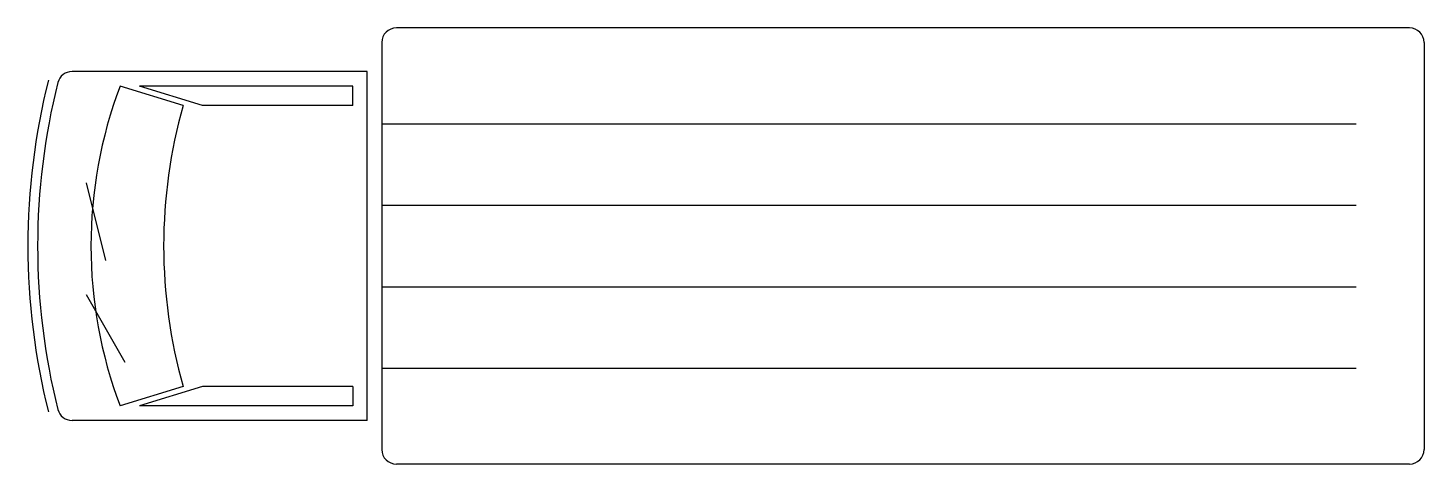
# Model space of a CAD drawing. Extents: x -0.09 to 7.23, y 0.01 to 2.29.
import ezdxf

# ---------------------------------------------------------------- set-up
doc = ezdxf.new("R2010")
doc.units = 0
doc.header["$LTSCALE"] = 1.2
doc.header["$MEASUREMENT"] = 0
doc.layers.add('CARRO', color=3, linetype='CONTINUOUS')

msp = doc.modelspace()

# ---------------------------------------------------------------- linework, layer by layer
at = {"layer": 'CARRO'}
for p, q in [((7.1522, 2.294), (1.8436, 2.294)), ((1.7674, 2.2178), (1.7674, 0.0842)), ((7.2284, 2.2178), (7.2284, 0.0842)), ((1.6912, 2.0654), (0.1442, 2.0654)), ((1.6912, 0.2366), (1.6912, 2.0654)), ((0.726, 1.8876), (0.3958, 1.9892)), ((1.615, 1.9892), (0.4974, 1.9892)), ((0.8276, 1.8876), (0.4974, 1.9892)), ((1.615, 1.8876), (1.615, 1.9892)), ((1.615, 1.8876), (0.8276, 1.8876)), ((1.7674, 1.7911), (6.8728, 1.7911)), ((0.218, 1.4812), (0.3196, 1.0748)), ((1.7674, 1.3643), (6.8728, 1.3643)), ((0.218, 0.897), (0.4212, 0.5414)), ((1.7674, 0.9376), (6.8728, 0.9376)), ((1.7674, 0.5109), (6.8728, 0.5109)), ((0.726, 0.4144), (0.3958, 0.3128)), ((0.8276, 0.4144), (0.4974, 0.3128)), ((1.615, 0.4144), (0.8276, 0.4144)), ((1.615, 0.4144), (1.615, 0.3128)), ((1.615, 0.3128), (0.4974, 0.3128)), ((1.6912, 0.2366), (0.1442, 0.2366)), ((7.1522, 0.008), (1.8436, 0.008))]:
    msp.add_line(p, q, dxfattribs=at)
for centre, radius, start, end in [((1.8436, 2.2178), 0.0762, 90, 180), ((7.1522, 2.2178), 0.0762, 0, 90), ((0.1442, 1.9892), 0.0762, 90, 165.86436), ((3.4724, 1.151), 3.5592, 165.86436, 194.13564), ((3.4724, 1.151), 3.5084, 165.86436, 194.13564), ((2.6247, 1.151), 2.3813, 159.39031, 200.60969), ((3.3454, 1.151), 2.721, 164.29337, 195.70663), ((0.1442, 0.3128), 0.0762, 194.13564, 270), ((1.8436, 0.0842), 0.0762, 180, 270), ((7.1522, 0.0842), 0.0762, 270, 0)]:
    msp.add_arc(centre, radius, start, end, dxfattribs=at)

doc.saveas('drawing.dxf')
